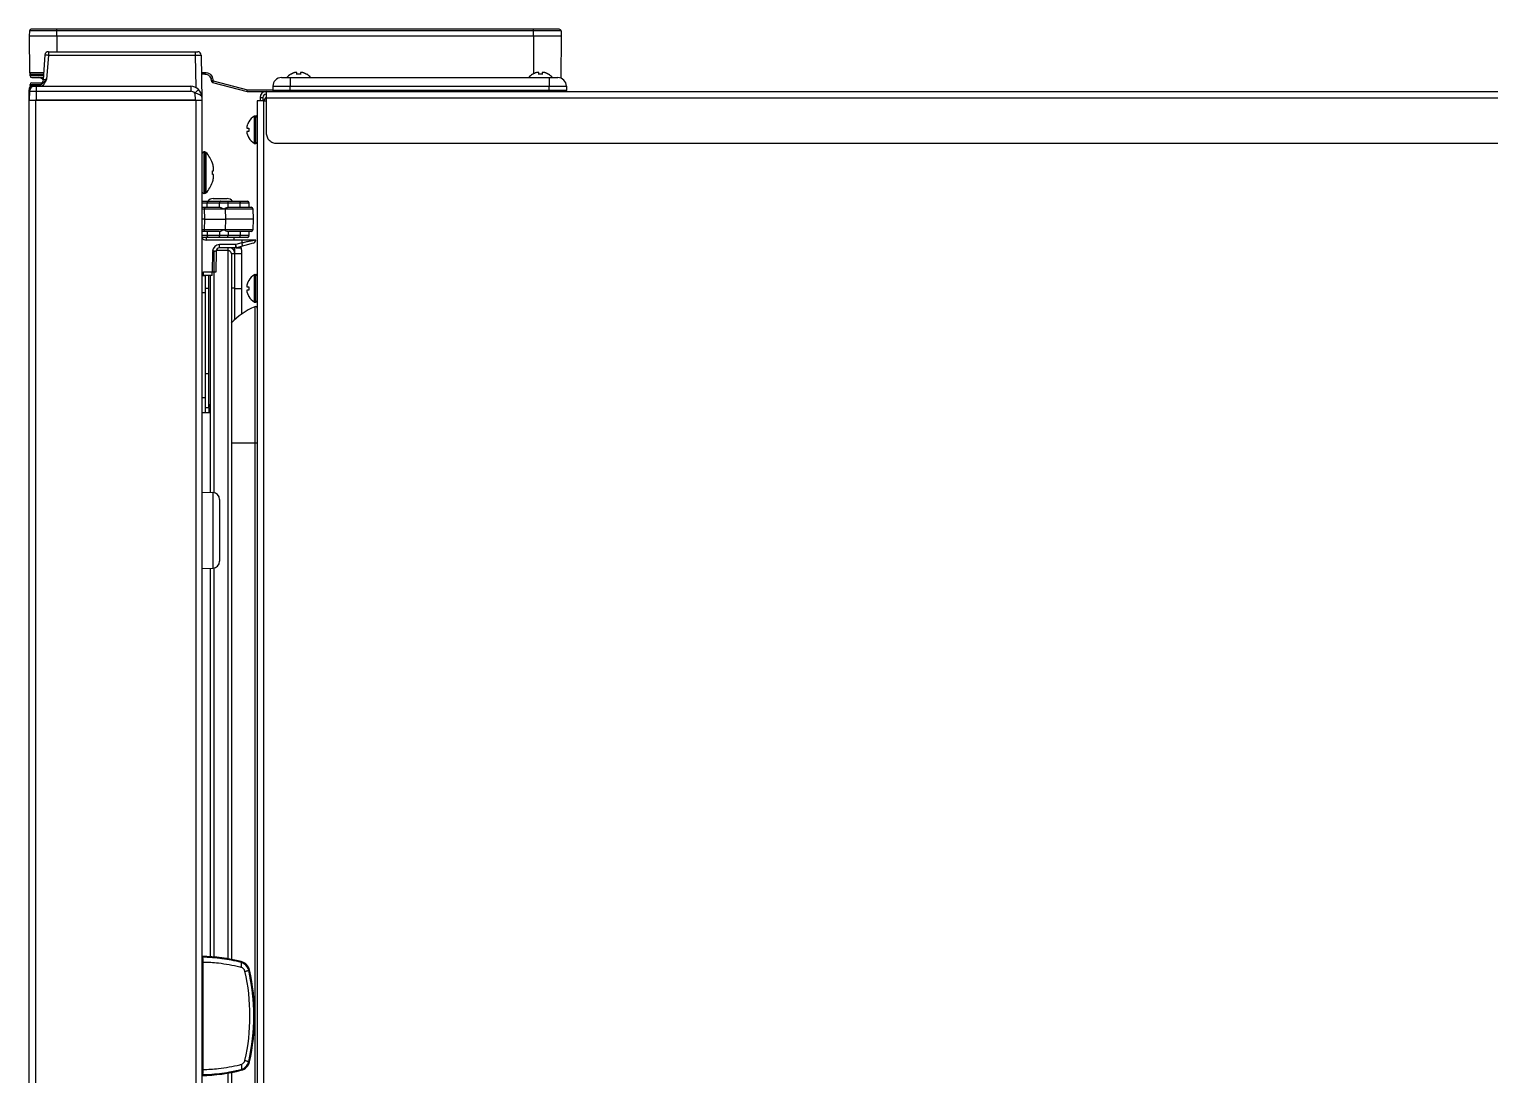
# Model space of a CAD drawing. Header units: millimetres. Extents: x -1319 to 3519, y -1539 to 2345.
# Drawn here: x -1258.9 to -836.2, y 678.3 to 980.9 of the extents above; entities that cross this region are included whole.
import ezdxf

# ---------------------------------------------------------------- set-up
doc = ezdxf.new("R2010")
doc.units = ezdxf.units.MM
doc.header["$LTSCALE"] = 65.395
doc.layers.get('0').update_dxf_attribs({"linetype": 'CONTINUOUS'})

msp = doc.modelspace()

# ---------------------------------------------------------------- linework, layer by layer
at = {"linetype": 'Continuous'}
for p, q in [((-1105.52, 980.87), (-1258.36, 980.87)), ((-1250.94, 978.87), (-1250.94, 980.87)), ((-1112.94, 978.87), (-1112.94, 980.87)), ((-1258.86, 980.4), (-1258.94, 978.87)), ((-1258.94, 978.87), (-1258.85, 968.36)), ((-1104.94, 978.87), (-1258.94, 978.87)), ((-1105.02, 980.4), (-1258.86, 980.4)), ((-1250.94, 978.87), (-1250.94, 974.37)), ((-1112.94, 978.87), (-1112.94, 967.98)), ((-1104.94, 978.87), (-1105.05, 966.68)), ((-1105.02, 980.4), (-1104.94, 978.87)), ((-1254.39, 973.44), (-1254.91, 966.23)), ((-1253.39, 973.39), (-1253.9, 966.33)), ((-1253.39, 974.37), (-1253.39, 973.39)), ((-1253.39, 974.37), (-1210.17, 974.37)), ((-1253.39, 973.39), (-1210.92, 973.39)), ((-1210.92, 974.37), (-1210.92, 973.39)), ((-1210.92, 973.39), (-1210.76, 964.01)), ((-1209.17, 973.39), (-1208.94, 960.37)), ((-1258.85, 968.36), (-1254.75, 968.36)), ((-1209.08, 968.36), (-1208.12, 968.36)), ((-1208.12, 968.36), (-1208.12, 967.87)), ((-1181.44, 967.81), (-1181.44, 968.37)), ((-1180.44, 968.37), (-1180.44, 967.81)), ((-1111.44, 967.81), (-1111.44, 968.37)), ((-1110.44, 968.37), (-1110.44, 967.81)), ((-1258.89, 963.37), (-1258.88, 963.88)), ((-1258.89, 963.37), (-1258.88, 963.88)), ((-1258.69, 967.37), (-1258.69, 967.83)), ((-1258.67, 967.8), (-1258.69, 967.83)), ((-1254.82, 967.37), (-1258.69, 967.37)), ((-1258.69, 964.87), (-1258.69, 964.58)), ((-1258.69, 964.58), (-1258.69, 964.87)), ((-1258.69, 964.87), (-1255.6, 964.87)), ((-1258.69, 964.58), (-1256.07, 964.58)), ((-1258.38, 964.37), (-1212.21, 964.37)), ((-1258.35, 967.87), (-1254.79, 967.87)), ((-1258.19, 966.87), (-1254.86, 966.87)), ((-1258.19, 965.37), (-1255.19, 965.37)), ((-1256.9, 964.37), (-1256.9, 962.9)), ((-1212.21, 964.37), (-1212.21, 962.9)), ((-1208.12, 967.87), (-1209.07, 967.87)), ((-1207.75, 967.84), (-1207.17, 967.63)), ((-1207, 967.5), (-1206.72, 967.28)), ((-1206.38, 966.62), (-1206.23, 965.88)), ((-1206.35, 966.48), (-1206.26, 966.04)), ((-1206.26, 966.04), (-1206.23, 965.88)), ((-1205.89, 966.71), (-1205.74, 965.97)), ((-1205.86, 965.49), (-1195.85, 962.87)), ((-1205.86, 965.49), (-1195.85, 962.87)), ((-1205.74, 965.97), (-1195.79, 963.36)), ((-1188.44, 964.41), (-1188.44, 964.37)), ((-1188.44, 964.41), (-1103.44, 964.41)), ((-1188.44, 964.37), (-1188.42, 963.11)), ((-1188.44, 964.37), (-1103.44, 964.37)), ((-1185.94, 966.87), (-1105.94, 966.87)), ((-1183.44, 966.87), (-1183.44, 964.37)), ((-1183.44, 962.87), (-1183.44, 964.37)), ((-1183.24, 967.81), (-1183.24, 967.85)), ((-1178.64, 967.85), (-1178.64, 967.81)), ((-1113.24, 967.81), (-1113.24, 967.85)), ((-1108.64, 967.85), (-1108.64, 967.81)), ((-1108.44, 966.87), (-1108.44, 964.37)), ((-1108.44, 962.87), (-1108.44, 964.37)), ((-1103.44, 964.37), (-1103.46, 963.11)), ((-1103.44, 964.41), (-1103.44, 964.37)), ((-1103.44, 964.41), (-1103.44, 964.37)), ((-1258.94, -69.63), (-1258.94, 963.37)), ((-1258.8, 963.37), (-1258.94, 963.37)), ((-1258.9, 962.9), (-1258.94, 960.37)), ((-1258.94, 960.37), (-1208.94, 960.37)), ((-1257.14, 960.37), (-1257.14, -66.63)), ((-1210.74, 960.37), (-1257.14, 960.37)), ((-1256.9, 962.9), (-1256.94, 960.37)), ((-1256.9, 962.9), (-1212.21, 962.9)), ((-1210.98, 962.39), (-1210.94, 960.37)), ((-1210.74, 960.37), (-1210.74, -66.63)), ((-1208.94, 960.37), (-1208.94, -66.63)), ((-1195.85, 962.87), (-1195.79, 963.36)), ((-1195.85, 962.87), (-1190.34, 962.87)), ((-1195.79, 963.36), (-1188.42, 963.36)), ((-1192.94, 960.17), (-1192.94, -82.63)), ((-1191.14, 960.17), (-1192.94, 960.17)), ((-1192.14, 961.07), (-1192.14, 960.17)), ((-1192.14, 961.07), (-1191.34, 961.07)), ((-1191.34, 961.07), (-1191.34, 960.17)), ((-1191.14, 960.17), (-1191.14, -159.33)), ((-1191.14, 960.17), (-1190.34, 960.17)), ((-1190.34, 962.87), (-1190.34, 950.87)), ((-1190.34, 962.87), (-429.14, 962.87)), ((-1190.34, 960.98), (-429.14, 960.98)), ((-1103.46, 963.11), (-1188.42, 963.11)), ((-1193.74, 947.82), (-1193.74, 955.71)), ((-1193.54, 947.77), (-1193.54, 955.77)), ((-1193.54, 955.77), (-1193.34, 955.77)), ((-1193.34, 947.77), (-1193.34, 955.77)), ((-1195.94, 952.27), (-1195.39, 952.27)), ((-1195.39, 951.27), (-1195.94, 951.27)), ((-1195.42, 954.07), (-1195.39, 954.07)), ((-1195.39, 949.47), (-1195.42, 949.47)), ((-1193.54, 947.77), (-1193.34, 947.77)), ((-1187.34, 947.87), (-432.14, 947.87)), ((-1208.44, 945.37), (-1208.44, 933.37)), ((-1208.15, 945.37), (-1208.44, 945.37)), ((-1208.15, 945.37), (-1208.15, 933.37)), ((-1207.79, 945.22), (-1207.79, 933.52)), ((-1205.92, 942.12), (-1205.9, 942.12)), ((-1205.92, 939.87), (-1205.6, 939.87)), ((-1205.6, 938.87), (-1205.92, 938.87)), ((-1205.9, 936.62), (-1205.92, 936.62)), ((-1208.94, 931.09), (-1195.8, 931.09)), ((-1208.94, 930.6), (-1195.3, 930.6)), ((-1208.15, 933.37), (-1208.44, 933.37)), ((-1207.44, 929.37), (-1207.43, 930.6)), ((-1205.69, 931.87), (-1201.69, 931.87)), ((-1203.91, 929.37), (-1203.89, 930.6)), ((-1201.38, 929.36), (-1201.39, 930.6)), ((-1197.84, 929.37), (-1197.86, 930.6)), ((-1195.28, 929.37), (-1195.3, 930.6)), ((-1208.14, 925.87), (-1208.95, 925.87)), ((-1208.94, 929.37), (-1203.93, 929.37)), ((-1208.94, 928.88), (-1208.19, 928.88)), ((-1208.19, 929.37), (-1208.19, 928.88)), ((-1208.14, 925.87), (-1208.19, 928.88)), ((-1208.19, 928.88), (-1202.19, 928.88)), ((-1208.19, 922.86), (-1208.14, 925.87)), ((-1208.14, 925.87), (-1202.14, 925.87)), ((-1202.19, 928.88), (-1202.19, 929.1)), ((-1202.19, 928.88), (-1202.14, 925.87)), ((-1202.19, 928.88), (-1194.19, 928.88)), ((-1202.14, 925.87), (-1202.19, 922.86)), ((-1194.14, 925.87), (-1202.14, 925.87)), ((-1201.29, 929.37), (-1194.69, 929.37)), ((-1194.19, 928.88), (-1194.14, 925.87)), ((-1194.14, 925.87), (-1194.19, 922.86)), ((-1208.19, 922.86), (-1208.94, 922.86)), ((-1203.93, 922.37), (-1208.94, 922.37)), ((-1208.19, 922.37), (-1208.19, 922.86)), ((-1202.19, 922.86), (-1208.19, 922.86)), ((-1207.44, 922.37), (-1207.43, 921.14)), ((-1203.91, 922.37), (-1203.89, 921.14)), ((-1202.19, 922.64), (-1202.19, 922.86)), ((-1194.19, 922.86), (-1202.19, 922.86)), ((-1201.38, 922.37), (-1201.39, 921.14)), ((-1194.69, 922.37), (-1201.29, 922.37)), ((-1197.84, 922.37), (-1197.86, 921.14)), ((-1195.3, 921.14), (-1195.28, 922.37)), ((-1195.3, 921.14), (-1208.94, 921.14)), ((-1195.8, 920.64), (-1208.94, 920.64)), ((-1193.39, 919.87), (-1207.72, 919.87)), ((-1207.69, 920.64), (-1207.69, 919.87)), ((-1203.86, 917.62), (-1203.86, 918.57)), ((-1199.17, 918.57), (-1203.86, 918.57)), ((-1199.17, 917.62), (-1203.86, 917.62)), ((-1201.44, 917.62), (-1201.44, 711.91)), ((-1199.69, 920.64), (-1199.69, 919.87)), ((-1197.39, 919.04), (-1199.17, 918.57)), ((-1199.17, 917.62), (-1199.17, 918.57)), ((-1198.93, 917.65), (-1197.55, 917.65)), ((-1194.14, 918.92), (-1198.92, 917.65)), ((-1197.39, 919.87), (-1197.39, 919.04)), ((-1205.86, 916.6), (-1205.96, 910.57)), ((-1205.44, 846.77), (-1205.44, 916.87)), ((-1204.86, 916.64), (-1204.96, 910.6)), ((-1201.44, 916.87), (-1204.82, 916.87)), ((-1200.44, 915.87), (-1200.44, 711.71)), ((-1199.44, 915.87), (-1200.44, 915.87)), ((-1199.44, 916.87), (-1199.71, 916.87)), ((-1199.44, 896.79), (-1199.44, 916.87)), ((-1199.44, 915.98), (-1197.44, 915.98)), ((-1197.44, 898.44), (-1197.44, 916.87)), ((-1207.94, 909.56), (-1208.94, 909.56)), ((-1208.51, 909.62), (-1208.51, 910.57)), ((-1205.96, 910.57), (-1208.51, 910.57)), ((-1205.96, 909.62), (-1208.51, 909.62)), ((-1207.94, 869.87), (-1207.94, 909.62)), ((-1206.94, 871.37), (-1206.94, 909.62)), ((-1206.44, 846.83), (-1206.44, 909.62)), ((-1205.96, 909.62), (-1205.96, 910.57)), ((-1193.74, 901.92), (-1193.74, 909.81)), ((-1193.54, 901.87), (-1193.54, 909.87)), ((-1193.54, 909.87), (-1193.34, 909.87)), ((-1193.34, 901.87), (-1193.34, 909.87)), ((-1207.94, 905.99), (-1206.94, 905.99)), ((-1199.44, 905.99), (-1200.44, 905.99)), ((-1197.44, 905.72), (-1199.44, 905.72)), ((-1195.94, 906.37), (-1195.39, 906.37)), ((-1195.39, 905.37), (-1195.94, 905.37)), ((-1195.42, 908.17), (-1195.39, 908.17)), ((-1207.94, 904.59), (-1208.94, 904.59)), ((-1195.39, 903.57), (-1195.42, 903.57)), ((-1193.64, 900.58), (-1193.64, 496.85)), ((-1193.54, 901.87), (-1193.34, 901.87)), ((-1207.94, 881.25), (-1206.94, 881.25)), ((-1207.94, 874.24), (-1208.94, 874.24)), ((-1207.94, 871.37), (-1206.94, 871.37)), ((-1206.94, 871.37), (-1206.94, 869.87)), ((-1206.44, 869.87), (-1208.94, 869.87)), ((-1192.94, 861.12), (-1200.44, 861.12)), ((-1208.94, 846.87), (-1205.81, 846.81)), ((-1205.81, 846.81), (-1205.81, 824.92)), ((-1203.84, 844.81), (-1203.84, 826.92)), ((-1208.94, 824.87), (-1205.81, 824.92)), ((-1206.44, 712.48), (-1206.44, 824.91)), ((-1205.44, 712.42), (-1205.44, 824.97)), ((-1208.94, 710.87), (-1208.63, 710.87)), ((-1208.63, 679.87), (-1208.63, 710.87)), ((-1197.61, 710.85), (-1197.61, 710.85)), ((-1208.94, 679.87), (-1208.63, 679.87)), ((-1201.44, 678.83), (-1201.44, 459.47)), ((-1200.44, 679.03), (-1200.44, 459.58)), ((-1197.61, 679.89), (-1197.61, 679.89))]:
    msp.add_line(p, q, dxfattribs=at)
for points in [[(-1254.91, 966.23), (-1254.98, 965.81), (-1255.26, 965.23), (-1255.7, 964.77), (-1256.27, 964.47), (-1256.85, 964.38)], [(-1208.12, 967.87), (-1207.75, 967.84), (-1207.17, 967.63), (-1206.72, 967.29), (-1206.44, 966.84), (-1206.38, 966.62)]]:
    msp.add_lwpolyline(points, dxfattribs=at)
for centre, radius, start, end in [((-1258.36, 980.37), 0.5, 90, 177), ((-1105.52, 980.37), 0.5, 3, 90), ((-1253.39, 973.37), 1, 90, 175.9198), ((-1210.17, 973.37), 1, 1, 89.9976), ((-1258.35, 968.37), 0.5, 180.5, 270), ((-1259.19, 967.83), 0.5, 0.0145, 32.6976), ((-1180.76, 963.77), 4.74, 114.5722, 115.5402), ((-1180.76, 963.78), 4.73, 113.3175, 114.5722), ((-1180.77, 963.78), 4.73, 112.5474, 113.3174), ((-1180.77, 963.79), 4.72, 111.0025, 112.5476), ((-1180.77, 963.8), 4.72, 110.5181, 111.0023), ((-1180.78, 963.81), 4.7, 108.4656, 110.5187), ((-1180.78, 963.83), 4.68, 107.3773, 108.465), ((-1180.79, 963.84), 4.67, 106.3949, 107.3772), ((-1180.8, 963.87), 4.64, 104.3176, 106.3964), ((-1181.69, 966.38), 2.01, 95.1401, 97.2744), ((-1181.69, 966.4), 1.98, 94.2856, 95.1372), ((-1181.69, 966.41), 1.97, 93.0233, 94.286), ((-1181.69, 966.42), 1.96, 91.9964, 93.0228), ((-1181.69, 966.43), 1.95, 90.9261, 91.9964), ((-1181.69, 966.43), 1.95, 88.8459, 90.9258), ((-1181.69, 966.43), 1.96, 87.6234, 88.8455), ((-1181.69, 966.42), 1.96, 86.7841, 87.6235), ((-1181.69, 966.41), 1.97, 85.3984, 86.7833), ((-1181.69, 966.4), 1.98, 84.7442, 85.3991), ((-1181.7, 966.38), 2.01, 82.7259, 84.7415), ((-1180.19, 966.38), 2.01, 95.2585, 97.2741), ((-1180.19, 966.4), 1.98, 94.6009, 95.2558), ((-1180.19, 966.41), 1.97, 93.2167, 94.6016), ((-1180.19, 966.42), 1.96, 92.3765, 93.2159), ((-1180.19, 966.43), 1.95, 91.1545, 92.3767), ((-1180.19, 966.43), 1.95, 90.1995, 91.1541), ((-1180.19, 966.43), 1.95, 89.0741, 90.1995), ((-1180.19, 966.43), 1.95, 88.0037, 89.0738), ((-1180.19, 966.42), 1.96, 86.9771, 88.0037), ((-1180.19, 966.41), 1.97, 85.714, 86.9766), ((-1180.19, 966.4), 1.98, 84.8627, 85.7144), ((-1180.2, 966.38), 2.01, 82.7256, 84.8598), ((-1181.09, 963.87), 4.64, 73.6036, 75.6824), ((-1181.1, 963.84), 4.67, 72.6228, 73.6051), ((-1181.1, 963.83), 4.68, 71.535, 72.6227), ((-1181.11, 963.81), 4.7, 69.4813, 71.5344), ((-1181.11, 963.8), 4.72, 68.9977, 69.4819), ((-1181.12, 963.79), 4.72, 67.4524, 68.9975), ((-1181.12, 963.78), 4.73, 66.6826, 67.4526), ((-1181.12, 963.78), 4.73, 65.4278, 66.6825), ((-1181.12, 963.77), 4.74, 64.4598, 65.4278), ((-1110.76, 963.77), 4.74, 114.5722, 115.5402), ((-1110.76, 963.78), 4.73, 113.3175, 114.5722), ((-1110.77, 963.78), 4.73, 112.5474, 113.3174), ((-1110.77, 963.79), 4.72, 111.0025, 112.5476), ((-1110.77, 963.8), 4.72, 110.5181, 111.0023), ((-1110.78, 963.81), 4.7, 108.4656, 110.5187), ((-1110.78, 963.83), 4.68, 107.3773, 108.465), ((-1110.79, 963.84), 4.67, 106.3949, 107.3772), ((-1110.8, 963.87), 4.64, 104.3176, 106.3964), ((-1111.69, 966.38), 2.01, 95.1401, 97.2744), ((-1111.69, 966.4), 1.98, 94.2856, 95.1372), ((-1111.69, 966.41), 1.97, 93.0233, 94.286), ((-1111.69, 966.42), 1.96, 91.9964, 93.0228), ((-1111.69, 966.43), 1.95, 90.9261, 91.9964), ((-1111.69, 966.43), 1.95, 88.8459, 90.9258), ((-1111.69, 966.43), 1.96, 87.6234, 88.8455), ((-1111.69, 966.42), 1.96, 86.7841, 87.6235), ((-1111.69, 966.41), 1.97, 85.3984, 86.7833), ((-1111.69, 966.4), 1.98, 84.7442, 85.3991), ((-1111.7, 966.38), 2.01, 82.7259, 84.7415), ((-1110.19, 966.38), 2.01, 95.2585, 97.2741), ((-1110.19, 966.4), 1.98, 94.6009, 95.2558), ((-1110.19, 966.41), 1.97, 93.2167, 94.6016), ((-1110.19, 966.42), 1.96, 92.3765, 93.2159), ((-1110.19, 966.43), 1.95, 91.1545, 92.3767), ((-1110.19, 966.43), 1.95, 90.1995, 91.1541), ((-1110.19, 966.43), 1.95, 89.0741, 90.1995), ((-1110.19, 966.43), 1.95, 88.0037, 89.0738), ((-1110.19, 966.42), 1.96, 86.9771, 88.0037), ((-1110.19, 966.41), 1.97, 85.714, 86.9766), ((-1110.19, 966.4), 1.98, 84.8627, 85.7144), ((-1110.2, 966.38), 2.01, 82.7256, 84.8598), ((-1111.09, 963.87), 4.64, 73.6036, 75.6824), ((-1111.1, 963.84), 4.67, 72.6228, 73.6051), ((-1111.1, 963.83), 4.68, 71.535, 72.6227), ((-1111.11, 963.81), 4.7, 69.4813, 71.5344), ((-1111.11, 963.8), 4.72, 68.9977, 69.4819), ((-1111.12, 963.79), 4.72, 67.4524, 68.9975), ((-1111.12, 963.78), 4.73, 66.6826, 67.4526), ((-1111.12, 963.78), 4.73, 65.4278, 66.6825), ((-1111.12, 963.77), 4.74, 64.4598, 65.4278), ((-1257.4, 962.87), 1.5, 90.001, 179), ((-1258.38, 963.87), 0.5, 90.0075, 179), ((-1258.19, 967.37), 0.5, 180, 270), ((-1258.19, 964.87), 0.5, 90, 180), ((-1258.19, 964.58), 0.5, 180, 212.002), ((-1256.36, 964.87), 2, 43.0268, 90), ((-1212.21, 961.12), 3.25, 1, 90), ((-1185.94, 964.37), 2.5, 90, 179), ((-1180.74, 963.75), 4.8, 121.4579, 139.3993), ((-1180.76, 963.76), 4.75, 118.9687, 121.5341), ((-1180.76, 963.77), 4.75, 118.0074, 118.9684), ((-1180.76, 963.77), 4.75, 116.6813, 118.0074), ((-1180.76, 963.77), 4.74, 115.5402, 116.6812), ((-1180.94, 964.06), 3.79, 90.0089, 97.5987), ((-1180.94, 964.06), 3.79, 82.4013, 89.9911), ((-1181.12, 963.77), 4.74, 63.3188, 64.4598), ((-1181.13, 963.77), 4.75, 61.9926, 63.3187), ((-1181.13, 963.77), 4.75, 61.0316, 61.9926), ((-1181.13, 963.76), 4.75, 58.4659, 61.0313), ((-1181.14, 963.75), 4.8, 40.6007, 58.5421), ((-1110.74, 963.75), 4.8, 121.4579, 139.3993), ((-1110.76, 963.76), 4.75, 118.9687, 121.5341), ((-1110.76, 963.77), 4.75, 118.0074, 118.9684), ((-1110.76, 963.77), 4.75, 116.6813, 118.0074), ((-1110.76, 963.77), 4.74, 115.5402, 116.6812), ((-1110.94, 964.06), 3.79, 90.0089, 97.5987), ((-1110.94, 964.06), 3.79, 82.4013, 89.9911), ((-1111.12, 963.77), 4.74, 63.3188, 64.4598), ((-1111.13, 963.77), 4.75, 61.9926, 63.3187), ((-1111.13, 963.77), 4.75, 61.0316, 61.9926), ((-1111.13, 963.76), 4.75, 58.4659, 61.0313), ((-1111.14, 963.75), 4.8, 40.6007, 58.5421), ((-1105.94, 964.37), 2.5, 1, 90), ((-1212.21, 961.15), 1.75, 45.4018, 90.0096), ((-1190.34, 961.07), 1.8, 90, 180), ((-1190.34, 961.07), 1, 90, 180), ((-1188.17, 963.12), 0.25, 181, 270), ((-1103.71, 963.12), 0.25, 270, 359), ((-1191.32, 951.57), 4.8, 120.3012, 148.5421), ((-1193.54, 955.37), 0.4, 90, 120.3012), ((-1193.34, 955.37), 0.4, 0, 90), ((-1193.95, 952.52), 2.01, 172.7256, 174.8598), ((-1193.97, 952.52), 1.98, 174.8627, 175.7144), ((-1193.98, 952.52), 1.97, 175.714, 176.9766), ((-1193.99, 952.52), 1.96, 176.9771, 178.0037), ((-1194, 952.52), 1.95, 178.0037, 179.0738), ((-1194, 952.52), 1.95, 179.0741, 180.1995), ((-1194, 952.52), 1.95, 180.1995, 181.1541), ((-1194, 952.52), 1.95, 181.1545, 182.3767), ((-1193.99, 952.52), 1.96, 182.3765, 183.2159), ((-1193.98, 952.52), 1.97, 183.2167, 184.6016), ((-1193.97, 952.52), 1.98, 184.6009, 185.2558), ((-1193.95, 952.52), 2.01, 185.2585, 187.2741), ((-1193.95, 951.02), 2.01, 172.7259, 174.7415), ((-1193.97, 951.02), 1.98, 174.7442, 175.3991), ((-1193.98, 951.02), 1.97, 175.3984, 176.7833), ((-1191.44, 951.62), 4.64, 163.6036, 165.6824), ((-1191.41, 951.61), 4.67, 162.6228, 163.6051), ((-1191.4, 951.61), 4.68, 161.535, 162.6227), ((-1191.38, 951.6), 4.7, 159.4813, 161.5344), ((-1191.37, 951.6), 4.72, 158.9977, 159.4819), ((-1191.36, 951.6), 4.72, 157.4524, 158.9975), ((-1191.36, 951.59), 4.73, 156.6826, 157.4526), ((-1191.35, 951.59), 4.73, 155.4278, 156.6825), ((-1191.35, 951.59), 4.74, 154.4598, 155.4278), ((-1191.34, 951.59), 4.74, 153.3188, 154.4598), ((-1191.34, 951.59), 4.75, 151.9926, 153.3187), ((-1191.34, 951.58), 4.75, 151.0316, 151.9926), ((-1191.33, 951.58), 4.75, 148.4659, 151.0313), ((-1191.63, 951.77), 3.79, 172.4013, 179.9911), ((-1191.63, 951.77), 3.79, 180.0089, 187.5987), ((-1193.99, 951.02), 1.96, 176.7841, 177.6235), ((-1194, 951.02), 1.96, 177.6234, 178.8455), ((-1194, 951.02), 1.95, 178.8459, 180.9258), ((-1194, 951.02), 1.95, 180.9261, 181.9964), ((-1193.99, 951.02), 1.96, 181.9964, 183.0228), ((-1193.98, 951.02), 1.97, 183.0233, 184.286), ((-1193.97, 951.02), 1.98, 184.2856, 185.1372), ((-1193.95, 951.02), 2.01, 185.1401, 187.2744), ((-1191.44, 951.92), 4.64, 194.3176, 196.3964), ((-1191.41, 951.92), 4.67, 196.3949, 197.3772), ((-1191.4, 951.93), 4.68, 197.3773, 198.465), ((-1191.38, 951.94), 4.7, 198.4656, 200.5187), ((-1191.37, 951.94), 4.72, 200.5181, 201.0023), ((-1191.36, 951.94), 4.72, 201.0025, 202.5476), ((-1191.36, 951.95), 4.73, 202.5474, 203.3174), ((-1191.35, 951.95), 4.73, 203.3175, 204.5722), ((-1191.35, 951.95), 4.74, 204.5722, 205.5402), ((-1191.34, 951.95), 4.74, 205.5402, 206.6812), ((-1191.34, 951.95), 4.75, 206.6813, 208.0074), ((-1191.34, 951.95), 4.75, 208.0074, 208.9684), ((-1191.33, 951.96), 4.75, 208.9687, 211.5341), ((-1191.32, 951.97), 4.8, 211.4579, 239.6988), ((-1193.54, 948.17), 0.4, 239.6988, 270), ((-1193.34, 948.17), 0.4, 270, 360), ((-1208.44, 944.87), 0.5, 90, 180), ((-1208.15, 944.87), 0.5, 43.7747, 90), ((-1213.89, 939.37), 8.45, 19.0287, 43.7747), ((-1213.89, 939.37), 8.44, 10.6622, 19.0271), ((-1213.89, 939.37), 7.99, 356.4122, 3.5878), ((-1209.77, 940.4), 4.2, 5.265, 7.2923), ((-1209.77, 940.4), 4.2, 352.7078, 354.482), ((-1209.77, 938.34), 4.2, 5.518, 7.2922), ((-1209.75, 940.4), 4.18, 3.3885, 5.2645), ((-1209.75, 940.4), 4.19, 354.4827, 355.3879), ((-1209.75, 938.34), 4.19, 4.6121, 5.5173), ((-1209.74, 940.4), 4.17, 2.8385, 3.3879), ((-1209.74, 940.4), 4.17, 356.2595, 357.177), ((-1209.75, 940.4), 4.18, 355.388, 356.2594), ((-1209.75, 938.34), 4.18, 3.7406, 4.612), ((-1209.74, 938.34), 4.17, 2.823, 3.7405), ((-1209.74, 940.4), 4.17, 1.5995, 2.8386), ((-1209.73, 940.4), 4.16, 0.8211, 1.5994), ((-1209.73, 940.4), 4.16, 358.8223, 0.8211), ((-1209.73, 940.4), 4.16, 358.0413, 358.8223), ((-1209.74, 940.4), 4.17, 357.1771, 358.0412), ((-1209.74, 938.34), 4.17, 1.9588, 2.8229), ((-1209.73, 938.34), 4.16, 1.1777, 1.9587), ((-1213.89, 939.37), 8.45, 316.2253, 340.9713), ((-1213.89, 939.37), 8.44, 340.9729, 349.3378), ((-1209.77, 938.34), 4.2, 352.7077, 354.735), ((-1209.75, 938.34), 4.18, 354.7355, 356.6115), ((-1209.74, 938.34), 4.17, 356.6121, 357.1615), ((-1209.73, 938.34), 4.16, 359.1789, 1.1777), ((-1209.73, 938.34), 4.16, 358.4006, 359.1789), ((-1209.74, 938.34), 4.17, 357.1614, 358.4005), ((-1208.44, 933.87), 0.5, 180, 270), ((-1208.15, 933.87), 0.5, 270, 316.2253), ((-1205.69, 929.87), 2, 90, 142.1212), ((-1201.69, 929.87), 2, 37.8788, 90), ((-1195.8, 930.59), 0.5, 1, 90), ((-1201.29, 928.47), 0.898, 89.9645, 95.7309), ((-1194.69, 928.87), 0.5, 1, 89.9995), ((-1201.29, 923.27), 0.898, 264.2691, 270.0356), ((-1194.69, 922.87), 0.5, 270.0001, 359), ((-1207.72, 921.37), 1.5, 215.0594, 270), ((-1203.86, 916.57), 2, 90.0001, 178.9999), ((-1203.86, 916.62), 1, 89.9985, 179.0022), ((-1201.44, 915.87), 2, 3.1697, 61.336), ((-1200.44, 916.87), 1, 0, 48.85), ((-1199.17, 918.62), 1, 270, 284.8683), ((-1200.44, 916.87), 3, 0, 21.9133), ((-1195.8, 921.14), 0.5, 270, 359), ((-1194.39, 919.89), 1, 284.8683, 358.9024), ((-1201.44, 915.87), 1, 0, 90), ((-1208.51, 912.57), 2.01, 257.6551, 269.9792), ((-1208.51, 912.62), 3, 261.7969, 270), ((-1191.32, 905.67), 4.8, 120.3012, 148.5421), ((-1193.54, 909.47), 0.4, 90, 120.3012), ((-1193.34, 909.47), 0.4, 0, 90), ((-1193.95, 906.62), 2.01, 172.7256, 174.8598), ((-1193.97, 906.62), 1.98, 174.8627, 175.7144), ((-1193.98, 906.62), 1.97, 175.714, 176.9766), ((-1193.99, 906.62), 1.96, 176.9771, 178.0037), ((-1194, 906.62), 1.95, 178.0037, 179.0738), ((-1194, 906.62), 1.95, 179.0741, 180.1995), ((-1194, 906.62), 1.95, 180.1995, 181.1541), ((-1194, 906.62), 1.95, 181.1545, 182.3767), ((-1193.99, 906.62), 1.96, 182.3765, 183.2159), ((-1193.98, 906.62), 1.97, 183.2167, 184.6016), ((-1193.97, 906.62), 1.98, 184.6009, 185.2558), ((-1193.95, 906.62), 2.01, 185.2585, 187.2741), ((-1193.95, 905.12), 2.01, 172.7259, 174.7415), ((-1193.97, 905.12), 1.98, 174.7442, 175.3991), ((-1193.98, 905.12), 1.97, 175.3984, 176.7833), ((-1193.99, 905.12), 1.96, 176.7841, 177.6235), ((-1194, 905.12), 1.96, 177.6234, 178.8455), ((-1194, 905.12), 1.95, 178.8459, 180.9258), ((-1194, 905.12), 1.95, 180.9261, 181.9964), ((-1193.99, 905.12), 1.96, 181.9964, 183.0228), ((-1193.98, 905.12), 1.97, 183.0233, 184.286), ((-1193.97, 905.12), 1.98, 184.2856, 185.1372), ((-1193.95, 905.12), 2.01, 185.1401, 187.2744), ((-1191.44, 905.72), 4.64, 163.6036, 165.6824), ((-1191.44, 906.02), 4.64, 194.3176, 196.3964), ((-1191.41, 905.71), 4.67, 162.6228, 163.6051), ((-1191.41, 906.02), 4.67, 196.3949, 197.3772), ((-1191.4, 905.71), 4.68, 161.535, 162.6227), ((-1191.38, 905.7), 4.7, 159.4813, 161.5344), ((-1191.37, 905.7), 4.72, 158.9977, 159.4819), ((-1191.36, 905.7), 4.72, 157.4524, 158.9975), ((-1191.36, 905.69), 4.73, 156.6826, 157.4526), ((-1191.35, 905.69), 4.73, 155.4278, 156.6825), ((-1191.35, 905.69), 4.74, 154.4598, 155.4278), ((-1191.34, 905.69), 4.74, 153.3188, 154.4598), ((-1191.34, 905.69), 4.75, 151.9926, 153.3187), ((-1191.34, 905.68), 4.75, 151.0316, 151.9926), ((-1191.33, 905.68), 4.75, 148.4659, 151.0313), ((-1191.63, 905.87), 3.79, 172.4013, 179.9911), ((-1191.63, 905.87), 3.79, 180.0089, 187.5987), ((-1186.02, 882.52), 19.6, 112.8678, 137.3808), ((-1191.4, 906.03), 4.68, 197.3773, 198.465), ((-1191.38, 906.04), 4.7, 198.4656, 200.5187), ((-1191.37, 906.04), 4.72, 200.5181, 201.0023), ((-1191.36, 906.04), 4.72, 201.0025, 202.5476), ((-1191.36, 906.05), 4.73, 202.5474, 203.3174), ((-1191.35, 906.05), 4.73, 203.3175, 204.5722), ((-1191.35, 906.05), 4.74, 204.5722, 205.5402), ((-1191.34, 906.05), 4.74, 205.5402, 206.6812), ((-1191.34, 906.05), 4.75, 206.6813, 208.0074), ((-1191.34, 906.05), 4.75, 208.0074, 208.9684), ((-1191.33, 906.06), 4.75, 208.9687, 211.5341), ((-1191.32, 906.07), 4.8, 211.4579, 239.6988), ((-1193.54, 902.27), 0.4, 239.6988, 270), ((-1193.44, 900.12), 0.5, 0, 112.8678), ((-1193.34, 902.27), 0.4, 270, 360), ((-1205.94, 872.37), 1, 180, 240), ((-1205.84, 844.81), 2, 0, 89), ((-1205.84, 826.92), 2, 271, 360), ((-1209.88, 662.38), 50.25, 75.7975, 88.9283), ((-1209.88, 662.38), 50, 85.3794, 88.9283), ((-1208.69, 712.11), 0.25, 88.6348, 180.0003), ((-1209.88, 662.38), 50, 75.7977, 88.6349), ((-1209.49, 662.35), 48.53, 83.739, 88.9806), ((-1209.49, 662.38), 48.5, 76.2454, 83.7373), ((-1209.88, 662.38), 50, 75.7975, 82.2585), ((-1198.35, 707.94), 3, 12.7421, 75.8002), ((-1198.35, 707.94), 3, 65.3061, 75.7975), ((-1198.35, 707.94), 3.25, 12.7422, 75.7975), ((-1198.35, 707.94), 3, 23.2681, 65.1829), ((-1209.49, 662.39), 48.49, 75.7975, 76.2454), ((-1197.96, 707.94), 1.5, 12.7422, 75.7975), ((-1253.55, 695.37), 58.5, 347.2578, 12.7422), ((-1198.35, 707.94), 3, 12.7422, 23.144), ((-1253.94, 695.37), 60, 347.2578, 12.7422), ((-1253.94, 695.37), 60, 9.1735, 12.7422), ((-1253.94, 695.37), 60.25, 347.2578, 12.7422), ((-1253.94, 695.37), 60, 1.8762, 9.0216), ((-1253.94, 695.37), 60, 347.2578, 1.7477), ((-1209.49, 728.36), 48.5, 276.2627, 283.7546), ((-1209.49, 728.35), 48.49, 283.7546, 284.2025), ((-1198.35, 682.8), 3, 284.2001, 347.2579), ((-1197.96, 682.8), 1.5, 284.2025, 347.2578), ((-1198.35, 682.8), 3.25, 284.2025, 347.2578), ((-1198.35, 682.8), 3, 294.8173, 315.7497), ((-1198.35, 682.8), 3, 315.8725, 336.7317), ((-1198.35, 682.8), 3, 336.8557, 347.2578), ((-1209.88, 728.36), 50.25, 271.0717, 284.2025), ((-1209.88, 728.36), 50, 271.0717, 277.7415), ((-1208.69, 678.62), 0.25, 180.0029, 271.3652), ((-1209.88, 728.36), 50, 271.3651, 284.2023), ((-1209.49, 728.39), 48.53, 271.0194, 276.261), ((-1209.88, 728.36), 50, 277.8214, 284.2025), ((-1198.35, 682.8), 3, 284.2025, 294.6941)]:
    msp.add_arc(centre, radius, start, end, dxfattribs=at)
for centre, major_axis, start_param, end_param in [((-1203.95, 928.87), (0.581, 0.044), 1.437838, 1.483306), ((-1203.95, 922.87), (0.581, -0.044), -1.483306, -1.437838)]:
    msp.add_ellipse(centre, major_axis=major_axis, ratio=0.857955, start_param=start_param, end_param=end_param, dxfattribs=at)
for points, knots in [([(-1254.39, 973.44), (-1254.39, 973.44), (-1254.38, 973.44), (-1254.37, 973.44), (-1254.34, 973.44), (-1254.3, 973.44), (-1254.21, 973.44), (-1254.09, 973.43), (-1253.94, 973.42), (-1253.71, 973.41), (-1253.52, 973.4), (-1253.39, 973.39)], [0, 0, 0, 0, 0.005092, 0.019608, 0.043487, 0.076527, 0.168971, 0.293211, 0.444584, 0.617423, 1, 1, 1, 1]), ([(-1210.92, 973.39), (-1210.81, 973.39), (-1210.58, 973.39), (-1210.26, 973.39), (-1209.96, 973.39), (-1209.7, 973.39), (-1209.51, 973.39), (-1209.38, 973.39), (-1209.31, 973.39), (-1209.25, 973.39), (-1209.21, 973.39), (-1209.19, 973.39), (-1209.17, 973.39), (-1209.17, 973.39)], [0, 0, 0, 0, 0.19499, 0.382633, 0.555444, 0.706965, 0.831305, 0.881755, 0.923706, 0.956785, 0.980638, 0.995065, 1, 1, 1, 1]), ([(-1208.12, 968.36), (-1207.63, 968.36), (-1206.86, 968.14), (-1206.14, 967.43), (-1205.94, 966.96), (-1205.89, 966.71)], [0, 0, 0, 0, 0.497515, 0.748884, 1, 1, 1, 1]), ([(-1258.88, 963.88), (-1258.88, 963.88), (-1258.87, 963.88), (-1258.85, 963.88), (-1258.82, 963.88), (-1258.78, 963.88), (-1258.73, 963.88), (-1258.63, 963.88), (-1258.56, 963.88), (-1258.5, 963.88)], [0, 0, 0, 0, 0.016334, 0.064686, 0.144807, 0.25637, 0.398666, 0.570722, 1, 1, 1, 1]), ([(-1258.62, 967.73), (-1258.63, 967.74), (-1258.64, 967.76), (-1258.66, 967.78), (-1258.67, 967.8)], [0, 0, 0, 0, 0.295653, 1, 1, 1, 1]), ([(-1258.35, 967.5), (-1258.38, 967.51), (-1258.48, 967.58), (-1258.57, 967.66), (-1258.62, 967.73)], [0, 0, 0, 0, 0.288556, 1, 1, 1, 1]), ([(-1258.35, 967.87), (-1258.23, 967.87), (-1257.97, 967.76), (-1257.88, 967.5), (-1257.88, 967.37)], [0, 0, 0, 0, 0.489968, 1, 1, 1, 1]), ([(-1257.88, 967.37), (-1257.92, 967.37), (-1258.09, 967.38), (-1258.25, 967.44), (-1258.35, 967.5)], [0, 0, 0, 0, 0.278774, 1, 1, 1, 1]), ([(-1256.85, 964.37), (-1256.55, 964.37), (-1255.93, 964.51), (-1255.18, 965.04), (-1254.67, 965.61), (-1254.29, 965.97), (-1254.07, 966.18), (-1253.95, 966.28), (-1253.9, 966.33)], [0, 0, 0, 0, 0.25101, 0.501188, 0.749139, 0.873783, 0.936762, 1, 1, 1, 1]), ([(-1255.32, 964.37), (-1255.15, 964.48), (-1254.84, 964.75), (-1254.46, 965.24), (-1254.2, 965.68), (-1254.03, 966.05), (-1253.94, 966.24), (-1253.9, 966.33)], [0, 0, 0, 0, 0.249853, 0.499776, 0.749824, 0.87491, 1, 1, 1, 1]), ([(-1253.9, 966.33), (-1254.03, 966.32), (-1254.21, 966.29), (-1254.45, 966.26), (-1254.6, 966.25), (-1254.72, 966.23), (-1254.82, 966.22), (-1254.88, 966.22), (-1254.9, 966.22), (-1254.91, 966.23), (-1254.91, 966.23)], [0, 0, 0, 0, 0.380185, 0.552838, 0.704885, 0.830075, 0.923164, 0.980271, 0.994636, 1, 1, 1, 1]), ([(-1205.89, 966.71), (-1205.95, 966.7), (-1206.04, 966.68), (-1206.16, 966.66), (-1206.23, 966.64), (-1206.29, 966.63), (-1206.34, 966.62), (-1206.36, 966.62), (-1206.38, 966.61), (-1206.38, 966.62)], [0, 0, 0, 0, 0.382366, 0.555751, 0.707206, 0.831491, 0.923733, 0.980722, 1, 1, 1, 1]), ([(-1205.74, 965.97), (-1205.8, 965.95), (-1205.89, 965.94), (-1206.01, 965.92), (-1206.08, 965.9), (-1206.14, 965.89), (-1206.19, 965.88), (-1206.21, 965.88), (-1206.23, 965.87), (-1206.23, 965.88)], [0, 0, 0, 0, 0.381793, 0.555392, 0.70674, 0.830861, 0.923052, 0.980087, 1, 1, 1, 1]), ([(-1205.74, 965.97), (-1205.75, 965.91), (-1205.78, 965.82), (-1205.81, 965.71), (-1205.83, 965.64), (-1205.84, 965.58), (-1205.85, 965.53), (-1205.86, 965.51), (-1205.86, 965.49), (-1205.86, 965.49)], [0, 0, 0, 0, 0.382818, 0.555622, 0.707083, 0.831412, 0.923828, 0.980734, 1, 1, 1, 1]), ([(-1258.9, 962.9), (-1258.9, 962.9), (-1258.88, 962.9), (-1258.86, 962.9), (-1258.8, 962.9), (-1258.74, 962.9), (-1258.66, 962.9), (-1258.51, 962.91), (-1258.29, 962.91), (-1257.99, 962.91), (-1257.65, 962.9), (-1257.28, 962.9), (-1257.03, 962.9), (-1256.9, 962.9)], [0, 0, 0, 0, 0.004997, 0.019447, 0.043313, 0.076395, 0.118346, 0.168793, 0.293121, 0.444623, 0.617412, 0.805033, 1, 1, 1, 1]), ([(-1210.98, 962.39), (-1210.91, 962.46), (-1210.78, 962.6), (-1210.58, 962.79), (-1210.4, 962.97), (-1210.25, 963.13), (-1210.13, 963.24), (-1210.06, 963.31), (-1210.01, 963.36), (-1209.98, 963.39), (-1209.95, 963.42), (-1209.93, 963.42), (-1209.93, 963.44), (-1209.92, 963.43)], [0, 0, 0, 0, 0.195293, 0.383509, 0.556412, 0.707662, 0.831664, 0.882018, 0.9239, 0.956839, 0.980602, 0.995023, 1, 1, 1, 1]), ([(-1208.96, 961.18), (-1208.96, 961.48), (-1209.37, 961.8), (-1209.84, 962.03), (-1210.33, 962.22), (-1210.71, 962.33), (-1210.98, 962.39)], [0, 0, 0, 0, 0.370686, 0.509121, 0.663057, 1, 1, 1, 1]), ([(-1190.34, 961.23), (-1190.48, 961.07), (-1190.75, 960.72), (-1191.01, 960.36), (-1191.14, 960.17)], [0, 0, 0, 0, 0.483639, 1, 1, 1, 1]), ([(-1190.34, 950.87), (-1190.34, 950.48), (-1190.19, 949.69), (-1189.52, 948.69), (-1188.52, 948.03), (-1187.73, 947.87), (-1187.34, 947.87)], [0, 0, 0, 0, 0.249842, 0.499776, 0.749842, 1, 1, 1, 1]), ([(-1207.1, 931.09), (-1207.15, 931.09), (-1207.24, 931.06), (-1207.34, 930.95), (-1207.41, 930.79), (-1207.43, 930.67), (-1207.43, 930.6)], [0, 0, 0, 0, 0.20048, 0.432674, 0.703766, 1, 1, 1, 1]), ([(-1203.57, 931.09), (-1203.61, 931.09), (-1203.7, 931.06), (-1203.81, 930.95), (-1203.87, 930.79), (-1203.89, 930.67), (-1203.89, 930.6)], [0, 0, 0, 0, 0.20048, 0.432674, 0.703766, 1, 1, 1, 1]), ([(-1201.72, 931.09), (-1201.67, 931.09), (-1201.58, 931.06), (-1201.48, 930.95), (-1201.41, 930.79), (-1201.39, 930.67), (-1201.39, 930.6)], [0, 0, 0, 0, 0.20048, 0.432674, 0.703766, 1, 1, 1, 1]), ([(-1198.18, 931.09), (-1198.14, 931.09), (-1198.04, 931.06), (-1197.94, 930.95), (-1197.87, 930.79), (-1197.86, 930.67), (-1197.86, 930.6)], [0, 0, 0, 0, 0.20048, 0.432674, 0.703766, 1, 1, 1, 1]), ([(-1203.91, 929.37), (-1203.81, 929.36), (-1203.6, 929.31), (-1203.29, 929.19), (-1202.97, 929.04), (-1202.75, 928.93), (-1202.64, 928.88)], [0, 0, 0, 0, 0.220959, 0.468245, 0.730681, 1, 1, 1, 1]), ([(-1202.64, 928.88), (-1202.6, 928.9), (-1202.46, 928.97), (-1202.31, 929.05), (-1202.19, 929.1)], [0, 0, 0, 0, 0.25188, 1, 1, 1, 1]), ([(-1202.19, 929.1), (-1202.06, 929.16), (-1201.79, 929.27), (-1201.51, 929.35), (-1201.38, 929.36)], [0, 0, 0, 0, 0.530692, 1, 1, 1, 1]), ([(-1203.91, 922.37), (-1203.81, 922.37), (-1203.6, 922.42), (-1203.29, 922.55), (-1202.97, 922.7), (-1202.75, 922.81), (-1202.64, 922.86)], [0, 0, 0, 0, 0.221022, 0.468296, 0.730698, 1, 1, 1, 1]), ([(-1202.64, 922.86), (-1202.6, 922.84), (-1202.46, 922.77), (-1202.31, 922.69), (-1202.19, 922.64)], [0, 0, 0, 0, 0.251873, 1, 1, 1, 1]), ([(-1202.19, 922.64), (-1202.06, 922.57), (-1201.79, 922.47), (-1201.51, 922.39), (-1201.38, 922.37)], [0, 0, 0, 0, 0.530692, 1, 1, 1, 1]), ([(-1207.1, 920.64), (-1207.15, 920.64), (-1207.24, 920.68), (-1207.34, 920.79), (-1207.41, 920.95), (-1207.43, 921.07), (-1207.43, 921.14)], [0, 0, 0, 0, 0.20048, 0.432674, 0.703766, 1, 1, 1, 1]), ([(-1203.57, 920.64), (-1203.61, 920.64), (-1203.7, 920.68), (-1203.81, 920.79), (-1203.87, 920.95), (-1203.89, 921.07), (-1203.89, 921.14)], [0, 0, 0, 0, 0.20048, 0.432674, 0.703766, 1, 1, 1, 1]), ([(-1201.72, 920.64), (-1201.67, 920.64), (-1201.58, 920.68), (-1201.48, 920.79), (-1201.41, 920.95), (-1201.39, 921.07), (-1201.39, 921.14)], [0, 0, 0, 0, 0.20048, 0.432674, 0.703766, 1, 1, 1, 1]), ([(-1198.92, 917.65), (-1198.92, 917.65), (-1198.92, 917.66), (-1198.92, 917.67), (-1198.93, 917.69), (-1198.94, 917.72), (-1198.95, 917.76), (-1198.97, 917.83), (-1199, 917.92), (-1199.04, 918.06), (-1199.08, 918.22), (-1199.12, 918.39), (-1199.16, 918.51), (-1199.17, 918.57)], [0, 0, 0, 0, 0.004944, 0.019206, 0.042768, 0.075446, 0.11692, 0.166845, 0.290143, 0.440922, 0.61369, 0.802402, 1, 1, 1, 1]), ([(-1198.18, 920.64), (-1198.14, 920.64), (-1198.04, 920.68), (-1197.94, 920.79), (-1197.87, 920.95), (-1197.86, 921.07), (-1197.86, 921.14)], [0, 0, 0, 0, 0.20048, 0.432674, 0.703766, 1, 1, 1, 1]), ([(-1193.45, 919.87), (-1193.5, 919.85), (-1193.66, 919.82), (-1193.95, 919.75), (-1194.35, 919.66), (-1195.05, 919.51), (-1196.08, 919.3), (-1196.94, 919.13), (-1197.39, 919.04)], [0, 0, 0, 0, 0.045208, 0.120187, 0.222385, 0.348337, 0.654334, 1, 1, 1, 1]), ([(-1197.14, 918.13), (-1197.14, 918.13), (-1197.14, 918.13), (-1197.14, 918.14), (-1197.15, 918.17), (-1197.16, 918.2), (-1197.17, 918.23), (-1197.19, 918.3), (-1197.22, 918.4), (-1197.26, 918.53), (-1197.3, 918.69), (-1197.34, 918.86), (-1197.38, 918.98), (-1197.39, 919.04)], [0, 0, 0, 0, 0.004951, 0.019221, 0.042768, 0.075444, 0.116934, 0.166843, 0.290174, 0.440898, 0.613673, 0.8025, 1, 1, 1, 1]), ([(-1204.86, 916.64), (-1204.86, 916.63), (-1204.87, 916.63), (-1204.88, 916.63), (-1204.91, 916.62), (-1204.95, 916.62), (-1205.04, 916.61), (-1205.16, 916.6), (-1205.31, 916.6), (-1205.48, 916.6), (-1205.67, 916.6), (-1205.79, 916.6), (-1205.86, 916.6)], [0, 0, 0, 0, 0.007006, 0.022204, 0.046421, 0.079673, 0.172048, 0.29607, 0.446952, 0.619035, 0.805969, 1, 1, 1, 1]), ([(-1204.96, 910.6), (-1204.96, 910.6), (-1204.97, 910.59), (-1204.99, 910.59), (-1205.01, 910.59), (-1205.06, 910.58), (-1205.14, 910.57), (-1205.27, 910.57), (-1205.42, 910.57), (-1205.59, 910.56), (-1205.77, 910.56), (-1205.9, 910.57), (-1205.96, 910.57)], [0, 0, 0, 0, 0.007003, 0.022191, 0.046422, 0.079673, 0.172045, 0.296033, 0.446972, 0.619048, 0.805867, 1, 1, 1, 1]), ([(-1208.63, 710.87), (-1208.63, 710.97), (-1208.63, 711.16), (-1208.63, 711.44), (-1208.64, 711.7), (-1208.64, 711.92), (-1208.65, 712.08), (-1208.66, 712.19), (-1208.66, 712.25), (-1208.67, 712.3), (-1208.67, 712.33), (-1208.68, 712.35), (-1208.68, 712.36), (-1208.69, 712.36)], [0, 0, 0, 0, 0.196685, 0.385319, 0.558354, 0.709102, 0.832048, 0.881726, 0.922991, 0.955523, 0.979128, 0.993748, 1, 1, 1, 1]), ([(-1197.59, 709.4), (-1197.55, 709.57), (-1197.5, 709.83), (-1197.46, 710.17), (-1197.46, 710.38), (-1197.47, 710.56), (-1197.49, 710.72), (-1197.55, 710.84), (-1197.61, 710.85)], [0, 0, 0, 0, 0.362036, 0.524989, 0.668897, 0.789562, 0.884365, 1, 1, 1, 1]), ([(-1196.49, 708.27), (-1196.42, 708.29), (-1196.27, 708.33), (-1196.07, 708.38), (-1195.88, 708.43), (-1195.72, 708.48), (-1195.6, 708.52), (-1195.5, 708.55), (-1195.45, 708.58), (-1195.42, 708.59), (-1195.42, 708.6), (-1195.42, 708.6)], [0, 0, 0, 0, 0.205649, 0.396884, 0.568364, 0.71564, 0.834756, 0.922642, 0.977305, 0.992163, 1, 1, 1, 1]), ([(-1197.59, 681.34), (-1197.55, 681.17), (-1197.5, 680.91), (-1197.46, 680.57), (-1197.46, 680.36), (-1197.47, 680.18), (-1197.49, 680.02), (-1197.55, 679.9), (-1197.61, 679.89)], [0, 0, 0, 0, 0.362036, 0.52499, 0.668898, 0.789562, 0.884365, 1, 1, 1, 1]), ([(-1196.49, 682.47), (-1196.42, 682.45), (-1196.27, 682.41), (-1196.07, 682.36), (-1195.88, 682.31), (-1195.72, 682.26), (-1195.6, 682.22), (-1195.5, 682.19), (-1195.45, 682.16), (-1195.42, 682.15), (-1195.42, 682.14), (-1195.42, 682.14)], [0, 0, 0, 0, 0.205649, 0.396883, 0.568363, 0.715639, 0.834755, 0.922642, 0.977305, 0.992163, 1, 1, 1, 1]), ([(-1208.69, 678.37), (-1208.68, 678.37), (-1208.68, 678.39), (-1208.67, 678.41), (-1208.67, 678.44), (-1208.66, 678.49), (-1208.66, 678.55), (-1208.65, 678.66), (-1208.64, 678.82), (-1208.64, 679.04), (-1208.63, 679.3), (-1208.63, 679.58), (-1208.63, 679.77), (-1208.63, 679.87)], [0, 0, 0, 0, 0.006252, 0.020872, 0.044477, 0.077009, 0.118274, 0.167952, 0.290898, 0.441646, 0.614681, 0.803315, 1, 1, 1, 1])]:
    msp.add_open_spline(points, degree=3, knots=knots, dxfattribs=at)
for points in [[(-1206.23, 965.88), (-1206.21, 965.79), (-1206.17, 965.71), (-1206.12, 965.65)], [(-1206.12, 965.65), (-1206.05, 965.57), (-1205.96, 965.52), (-1205.86, 965.49)]]:
    msp.add_open_spline(points, degree=3, dxfattribs=at)

doc.saveas('drawing.dxf')
